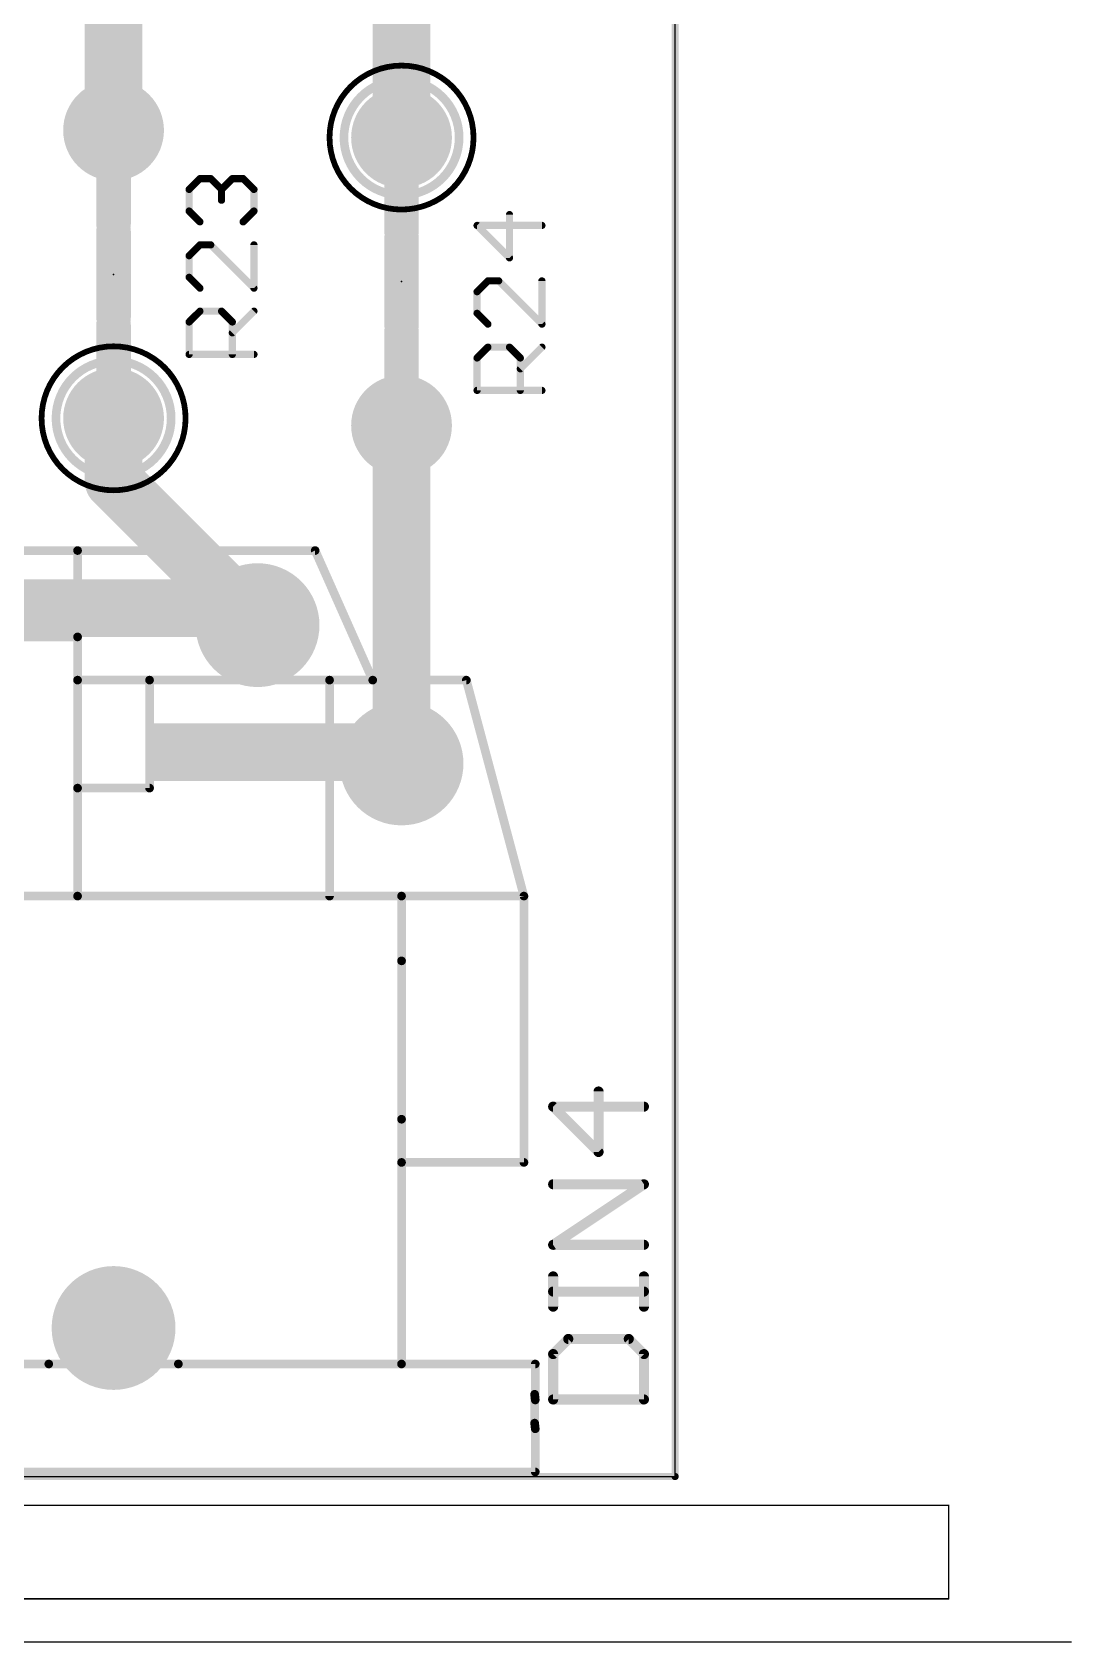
# Model space of a CAD drawing. Extents: x -4 to 220, y -9 to 53.
# Drawn here: x 202.02 to 220.36, y -2.93 to 25.48 of the extents above; entities that cross this region are included whole.
import ezdxf

# ---------------------------------------------------------------- set-up
doc = ezdxf.new("R2010")
doc.units = 0
for name, color, linetype in [('1', 14, 'CONTINUOUS'), ('16', 174, 'CONTINUOUS'), ('17', 94, 'CONTINUOUS'), ('20', 178, 'CONTINUOUS'), ('21', 251, 'CONTINUOUS'), ('23', 178, 'CONTINUOUS'), ('25', 251, 'CONTINUOUS'), ('51', 251, 'CONTINUOUS')]:
    doc.layers.add(name, color=color, linetype=linetype)

# ---------------------------------------------------------------- blocks, each defined once
blk = doc.blocks.new('RECT')
blk.add_solid([(-0.5, -0.5), (0.5, -0.5), (-0.5, 0.5), (0.5, 0.5)])
blk = doc.blocks.new('ROUNDP')
at = {"const_width": 0.5}
blk.add_lwpolyline([(0, -0.25, 1), (0, 0.25, 1), (0, -0.25)], format="xyb", dxfattribs=at)

msp = doc.modelspace()

# ---------------------------------------------------------------- linework, layer by layer
at = {"layer": '1', "const_width": 0.127}
for points in [[(213.36, 44.45), (213.36, 0)], [(213.36, 0), (189.484, 0)]]:
    msp.add_lwpolyline(points, dxfattribs=at)
at = {"layer": '1', "const_width": 0.0635}
for points in [[(213.3283, 0, 1), (213.3918, 0)], [(213.36, -0.0318, 1), (213.36, 0.0318)]]:
    msp.add_lwpolyline(points, format="xyb", dxfattribs=at)
at = {"layer": '16', "const_width": 1.016}
for points in [[(203.454, 23.749), (203.454, 28.702)], [(208.534, 23.622), (208.534, 28.702)], [(203.454, 18.669), (203.454, 18.796)], [(203.454, 17.56), (203.454, 18.669)], [(208.534, 12.58), (208.534, 18.542)], [(205.994, 15.02), (203.454, 17.56)]]:
    msp.add_lwpolyline(points, dxfattribs=at)
at = {"layer": '16', "const_width": 0.508}
for points in [[(203.2, 23.749, 1), (203.708, 23.749)], [(208.28, 23.622, 1), (208.788, 23.622)], [(203.708, 18.796, 1), (203.2, 18.796)], [(203.708, 18.669, 1), (203.2, 18.669)], [(208.788, 18.542, 1), (208.28, 18.542)], [(203.2, 18.669, 1), (203.708, 18.669)], [(203.6336, 17.7396, 1), (203.2744, 17.3804)], [(203.2, 17.56, 1), (203.708, 17.56)], [(205.8144, 14.8404, 1), (206.1736, 15.1996)], [(208.28, 12.58, 1), (208.788, 12.58)]]:
    msp.add_lwpolyline(points, format="xyb", dxfattribs=at)
at = {"layer": '20'}
for p, q in [((213.36, 0), (213.36, 44.45)), ((0, 0), (213.36, 0))]:
    msp.add_line(p, q, dxfattribs=at)
at = {"layer": '20', "const_width": 0.0254}
for points in [[(-4.064, -0.508), (218.186, -0.508)], [(218.186, -0.508), (218.186, -2.159)], [(218.186, -2.159), (-4.064, -2.159)], [(-3.937, -2.921), (220.345, -2.921)]]:
    msp.add_lwpolyline(points, dxfattribs=at)
at = {"layer": '20', "const_width": 0.0127}
for points in [[(218.1924, -0.508, 1), (218.1797, -0.508)], [(218.186, -0.5143, 1), (218.186, -0.5017)], [(218.1797, -2.159, 1), (218.1924, -2.159)], [(218.186, -2.1654, 1), (218.186, -2.1527)], [(220.345, -2.9274, 1), (220.345, -2.9147)]]:
    msp.add_lwpolyline(points, format="xyb", dxfattribs=at)
at = {"layer": '21'}
for points, const_width in [([(208.534, 22.352, 1), (208.534, 24.892, 1), (208.534, 22.352)], 0.1016), ([(203.6064, 21.971, 1), (203.3016, 21.971)], 0.3048), ([(208.6864, 21.844, 1), (208.3816, 21.844)], 0.3048), ([(203.3016, 20.447, 1), (203.6064, 20.447)], 0.3048), ([(208.3816, 20.32, 1), (208.6864, 20.32)], 0.3048), ([(203.454, 17.399, 1), (203.454, 19.939, 1), (203.454, 17.399)], 0.1016), ([(202.8571, 16.336, 1), (202.7809, 16.336)], 0.0762), ([(202.819, 16.2979, 1), (202.819, 16.3741)], 0.0762), ([(202.8571, 14.812, 1), (202.7809, 14.812)], 0.0762), ([(202.7809, 14.812, 1), (202.8571, 14.812)], 0.0762), ([(202.819, 14.7739, 1), (202.819, 14.8501)], 0.0762), ([(202.8571, 14.05, 1), (202.7809, 14.05)], 0.0762), ([(202.819, 14.0881, 1), (202.819, 14.0119)], 0.0762), ([(202.7809, 14.05, 1), (202.8571, 14.05)], 0.0762), ([(204.1271, 14.05, 1), (204.0509, 14.05)], 0.0762), ([(204.089, 14.0119, 1), (204.089, 14.0881)], 0.0762), ([(209.7138, 14.0598, 1), (209.6402, 14.0402)], 0.0762), ([(202.819, 12.1831, 1), (202.819, 12.1069)], 0.0762), ([(202.8571, 12.145, 1), (202.7809, 12.145)], 0.0762), ([(204.089, 12.1069, 1), (204.089, 12.1831)], 0.0762), ([(202.7809, 12.145, 1), (202.8571, 12.145)], 0.0762), ([(204.0509, 12.145, 1), (204.1271, 12.145)], 0.0762), ([(202.819, 10.2781, 1), (202.819, 10.2019)], 0.0762), ([(202.7809, 10.24, 1), (202.8571, 10.24)], 0.0762), ([(202.819, 10.2019, 1), (202.819, 10.2781)], 0.0762), ([(208.534, 10.2781, 1), (208.534, 10.2019)], 0.0762), ([(208.5721, 10.24, 1), (208.4959, 10.24)], 0.0762), ([(208.534, 10.2019, 1), (208.534, 10.2781)], 0.0762), ([(210.7311, 10.24, 1), (210.6549, 10.24)], 0.0762), ([(210.6562, 10.2302, 1), (210.7298, 10.2498)], 0.0762), ([(210.693, 10.2019, 1), (210.693, 10.2781)], 0.0762), ([(208.4959, 9.097, 1), (208.5721, 9.097)], 0.0762), ([(208.5721, 6.303, 1), (208.4959, 6.303)], 0.0762), ([(208.5721, 5.541, 1), (208.4959, 5.541)], 0.0762), ([(208.534, 5.5791, 1), (208.534, 5.5029)], 0.0762), ([(208.4959, 5.541, 1), (208.5721, 5.541)], 0.0762), ([(210.6549, 5.541, 1), (210.7311, 5.541)], 0.0762), ([(210.693, 5.5029, 1), (210.693, 5.5791)], 0.0762), ([(202.311, 1.9469, 1), (202.311, 2.0231)], 0.0762), ([(204.597, 2.0231, 1), (204.597, 1.9469)], 0.0762), ([(208.534, 2.0231, 1), (208.534, 1.9469)], 0.0762), ([(208.4959, 1.985, 1), (208.5721, 1.985)], 0.0762), ([(208.534, 1.9469, 1), (208.534, 2.0231)], 0.0762), ([(210.9311, 1.985, 1), (210.8549, 1.985)], 0.0762), ([(210.893, 1.9469, 1), (210.893, 2.0231)], 0.0762), ([(210.9201, 1.45, 1), (210.8439, 1.45)], 0.0762), ([(210.9199, 1.4542, 1), (210.8441, 1.4458)], 0.0762), ([(210.8549, 1.35, 1), (210.9311, 1.35)], 0.0762), ([(210.8551, 1.3458, 1), (210.9309, 1.3542)], 0.0762), ([(210.9199, 0.9462, 1), (210.8441, 0.9378)], 0.0762), ([(210.8439, 0.942, 1), (210.9201, 0.942)], 0.0762), ([(210.9311, 0.842, 1), (210.8549, 0.842)], 0.0762), ([(210.8551, 0.8378, 1), (210.9309, 0.8462)], 0.0762), ([(210.8549, 0.08, 1), (210.9311, 0.08)], 0.0762), ([(210.893, 0.0419, 1), (210.893, 0.1181)], 0.0762)]:
    msp.add_lwpolyline(points, format="xyb", dxfattribs=dict(at, const_width=const_width))
for points, const_width in [([(203.454, 20.447), (203.454, 21.971)], 0.6096), ([(208.534, 21.844), (208.534, 20.32)], 0.6096), ([(202.819, 16.336), (201.549, 16.336)], 0.1524), ([(202.819, 16.336), (202.819, 14.812)], 0.1524), ([(202.819, 14.812), (201.549, 14.812)], 0.1524), ([(202.819, 14.812), (202.819, 14.05)], 0.1524), ([(202.819, 14.05), (202.819, 12.145)], 0.1524), ([(204.089, 14.05), (202.819, 14.05)], 0.1524), ([(204.089, 14.05), (204.089, 12.145)], 0.1524), ([(209.677, 14.05), (210.693, 10.24)], 0.1524), ([(202.819, 12.145), (204.089, 12.145)], 0.1524), ([(202.819, 12.145), (202.819, 10.24)], 0.1524), ([(202.819, 10.24), (199.009, 10.24)], 0.1524), ([(208.534, 10.24), (202.819, 10.24)], 0.1524), ([(210.693, 10.24), (208.534, 10.24)], 0.1524), ([(208.534, 10.24), (208.534, 9.097)], 0.1524), ([(210.693, 5.541), (210.693, 10.24)], 0.1524), ([(208.534, 5.541), (208.534, 6.303)], 0.1524), ([(208.534, 1.985), (208.534, 5.541)], 0.1524), ([(210.693, 5.541), (208.534, 5.541)], 0.1524), ([(199.517, 1.985), (202.311, 1.985)], 0.1524), ([(204.597, 1.985), (208.534, 1.985)], 0.1524), ([(210.893, 1.985), (208.534, 1.985)], 0.1524), ([(210.893, 1.985), (210.893, 1.35)], 0.1524), ([(210.882, 0.942), (210.882, 1.45)], 0.1524), ([(210.882, 1.45), (210.893, 1.35)], 0.1524), ([(210.882, 0.942), (210.893, 0.842)], 0.1524), ([(210.893, 0.08), (210.893, 0.842)], 0.1524), ([(190.846, 0.08), (210.893, 0.08)], 0.1524)]:
    msp.add_lwpolyline(points, dxfattribs=dict(at, const_width=const_width))
at = {"layer": '23'}
for p in [(203.454, 21.209), (208.534, 21.082)]:
    msp.add_point(p, dxfattribs=at)
at = {"layer": '25'}
for points, const_width in [([(204.7865, 22.7071), (204.9772, 22.8977)], 0.127), ([(204.7865, 22.3258), (204.7865, 22.7071)], 0.127), ([(204.9772, 22.8977), (205.1679, 22.8977)], 0.127), ([(205.1679, 22.8977), (205.3585, 22.7071)], 0.127), ([(205.3585, 22.7071), (205.5492, 22.8977)], 0.127), ([(205.3585, 22.7071), (205.3585, 22.5164)], 0.127), ([(205.5492, 22.8977), (205.7398, 22.8977)], 0.127), ([(205.7398, 22.8977), (205.9305, 22.7071)], 0.127), ([(205.9305, 22.7071), (205.9305, 22.3258)], 0.127), ([(204.9772, 22.1351), (204.7865, 22.3258)], 0.127), ([(205.9305, 22.3258), (205.7398, 22.1351)], 0.127), ([(210.4385, 21.5001), (210.4385, 22.2627)], 0.127), ([(211.0105, 22.0721), (209.8665, 22.0721)], 0.127), ([(209.8665, 22.0721), (210.4385, 21.5001)], 0.127), ([(204.9772, 21.7284), (204.7865, 21.5377)], 0.127), ([(204.7865, 21.5377), (204.7865, 21.1564)], 0.127), ([(205.1679, 21.7284), (204.9772, 21.7284)], 0.127), ([(205.9305, 20.9657), (205.1679, 21.7284)], 0.127), ([(205.9305, 21.7284), (205.9305, 20.9657)], 0.127), ([(204.7865, 21.1564), (204.9772, 20.9657)], 0.127), ([(210.0572, 21.0934), (209.8665, 20.9027)], 0.127), ([(210.2478, 21.0934), (210.0572, 21.0934)], 0.127), ([(211.0105, 20.3307), (210.2478, 21.0934)], 0.127), ([(211.0105, 21.0934), (211.0105, 20.3307)], 0.127), ([(209.8665, 20.9027), (209.8665, 20.5214)], 0.127), ([(204.7865, 20.3683), (204.9772, 20.559)], 0.127), ([(204.9772, 20.559), (205.3585, 20.559)], 0.127), ([(205.3585, 20.559), (205.5492, 20.3683)], 0.127), ([(205.5492, 20.1776), (205.9305, 20.559)], 0.127), ([(209.8665, 20.5214), (210.0572, 20.3307)], 0.127), ([(204.7865, 19.7963), (204.7865, 20.3683)], 0.127), ([(205.5492, 20.3683), (205.5492, 19.7963)], 0.127), ([(209.8665, 19.7333), (210.0572, 19.924)], 0.127), ([(210.0572, 19.924), (210.4385, 19.924)], 0.127), ([(210.4385, 19.924), (210.6292, 19.7333)], 0.127), ([(210.6292, 19.5426), (211.0105, 19.924)], 0.127), ([(205.9305, 19.7963), (204.7865, 19.7963)], 0.127), ([(209.8665, 19.1613), (209.8665, 19.7333)], 0.127), ([(210.6292, 19.7333), (210.6292, 19.1613)], 0.127), ([(211.0105, 19.1613), (209.8665, 19.1613)], 0.127), ([(212.0093, 5.7247), (212.0093, 6.7924)], 0.1778), ([(212.8101, 6.5254), (211.2085, 6.5254)], 0.1778), ([(211.2085, 6.5254), (212.0093, 5.7247)], 0.1778), ([(211.2085, 4.0875), (212.8101, 5.1552)], 0.1778), ([(212.8101, 5.1552), (211.2085, 5.1552)], 0.1778), ([(212.8101, 4.0875), (211.2085, 4.0875)], 0.1778), ([(211.2085, 2.9961), (211.2085, 3.5299)], 0.1778), ([(212.8101, 2.9961), (212.8101, 3.5299)], 0.1778), ([(212.8101, 3.263), (211.2085, 3.263)], 0.1778), ([(211.4755, 2.4266), (211.2085, 2.1597)], 0.1778), ([(212.5432, 2.4266), (211.4755, 2.4266)], 0.1778), ([(212.8101, 2.1597), (212.5432, 2.4266)], 0.1778), ([(211.2085, 2.1597), (211.2085, 1.3589)], 0.1778), ([(212.8101, 1.3589), (212.8101, 2.1597)], 0.1778), ([(211.2085, 1.3589), (212.8101, 1.3589)], 0.1778)]:
    msp.add_lwpolyline(points, dxfattribs=dict(at, const_width=const_width))
for points, const_width in [([(204.8183, 22.7071, 1), (204.7548, 22.7071)], 0.0635), ([(204.7641, 22.7295, 1), (204.809, 22.6846)], 0.0635), ([(204.9772, 22.9295, 1), (204.9772, 22.866)], 0.0635), ([(204.9996, 22.8753, 1), (204.9547, 22.9202)], 0.0635), ([(205.1903, 22.9202, 1), (205.1454, 22.8753)], 0.0635), ([(205.1679, 22.866, 1), (205.1679, 22.9295)], 0.0635), ([(205.3903, 22.7071, 1), (205.3268, 22.7071)], 0.0635), ([(205.3361, 22.7295, 1), (205.381, 22.6846)], 0.0635), ([(205.3361, 22.6846, 1), (205.381, 22.7295)], 0.0635), ([(205.5492, 22.9295, 1), (205.5492, 22.866)], 0.0635), ([(205.5716, 22.8753, 1), (205.5267, 22.9202)], 0.0635), ([(205.7623, 22.9202, 1), (205.7174, 22.8753)], 0.0635), ([(205.7398, 22.866, 1), (205.7398, 22.9295)], 0.0635), ([(205.9623, 22.7071, 1), (205.8988, 22.7071)], 0.0635), ([(205.908, 22.6846, 1), (205.953, 22.7295)], 0.0635), ([(205.3268, 22.5164, 1), (205.3903, 22.5164)], 0.0635), ([(204.809, 22.3482, 1), (204.7641, 22.3033)], 0.0635), ([(204.7548, 22.3258, 1), (204.8183, 22.3258)], 0.0635), ([(204.9547, 22.1126, 1), (204.9996, 22.1575)], 0.0635), ([(205.7174, 22.1575, 1), (205.7623, 22.1126)], 0.0635), ([(205.8988, 22.3258, 1), (205.9623, 22.3258)], 0.0635), ([(205.953, 22.3033, 1), (205.908, 22.3482)], 0.0635), ([(210.4703, 22.2627, 1), (210.4068, 22.2627)], 0.0635), ([(209.8665, 22.1038, 1), (209.8665, 22.0403)], 0.0635), ([(209.889, 22.0945, 1), (209.8441, 22.0496)], 0.0635), ([(211.0105, 22.0403, 1), (211.0105, 22.1038)], 0.0635), ([(204.8183, 21.5377, 1), (204.7548, 21.5377)], 0.0635), ([(204.9772, 21.7601, 1), (204.9772, 21.6966)], 0.0635), ([(204.9996, 21.7059, 1), (204.9547, 21.7508)], 0.0635), ([(205.1903, 21.7508, 1), (205.1454, 21.7059)], 0.0635), ([(205.1679, 21.6966, 1), (205.1679, 21.7601)], 0.0635), ([(205.9623, 21.7284, 1), (205.8988, 21.7284)], 0.0635), ([(204.7641, 21.5601, 1), (204.809, 21.5152)], 0.0635), ([(210.4068, 21.5001, 1), (210.4703, 21.5001)], 0.0635), ([(210.4161, 21.4776, 1), (210.461, 21.5225)], 0.0635), ([(204.809, 21.1788, 1), (204.7641, 21.1339)], 0.0635), ([(204.7548, 21.1564, 1), (204.8183, 21.1564)], 0.0635), ([(210.0572, 21.1251, 1), (210.0572, 21.0616)], 0.0635), ([(210.0796, 21.0709, 1), (210.0347, 21.1158)], 0.0635), ([(210.2703, 21.1158, 1), (210.2254, 21.0709)], 0.0635), ([(210.2478, 21.0616, 1), (210.2478, 21.1251)], 0.0635), ([(211.0422, 21.0934, 1), (210.9788, 21.0934)], 0.0635), ([(204.9547, 20.9432, 1), (204.9996, 20.9882)], 0.0635), ([(205.8988, 20.9657, 1), (205.9623, 20.9657)], 0.0635), ([(205.908, 20.9432, 1), (205.953, 20.9882)], 0.0635), ([(209.8983, 20.9027, 1), (209.8348, 20.9027)], 0.0635), ([(209.8441, 20.9251, 1), (209.889, 20.8802)], 0.0635), ([(204.9772, 20.5907, 1), (204.9772, 20.5272)], 0.0635), ([(204.9996, 20.5365, 1), (204.9547, 20.5814)], 0.0635), ([(205.381, 20.5814, 1), (205.3361, 20.5365)], 0.0635), ([(205.3585, 20.5272, 1), (205.3585, 20.5907)], 0.0635), ([(205.953, 20.5365, 1), (205.908, 20.5814)], 0.0635), ([(209.889, 20.5438, 1), (209.8441, 20.4989)], 0.0635), ([(209.8348, 20.5214, 1), (209.8983, 20.5214)], 0.0635), ([(204.8183, 20.3683, 1), (204.7548, 20.3683)], 0.0635), ([(204.7641, 20.3907, 1), (204.809, 20.3458)], 0.0635), ([(205.5809, 20.3683, 1), (205.5174, 20.3683)], 0.0635), ([(205.5267, 20.2001, 1), (205.5716, 20.1552)], 0.0635), ([(205.5267, 20.3458, 1), (205.5716, 20.3907)], 0.0635), ([(210.0347, 20.3082, 1), (210.0796, 20.3532)], 0.0635), ([(210.9788, 20.3307, 1), (211.0422, 20.3307)], 0.0635), ([(210.988, 20.3082, 1), (211.033, 20.3532)], 0.0635), ([(210.0572, 19.9557, 1), (210.0572, 19.8922)], 0.0635), ([(210.0796, 19.9015, 1), (210.0347, 19.9464)], 0.0635), ([(210.461, 19.9464, 1), (210.4161, 19.9015)], 0.0635), ([(210.4385, 19.8922, 1), (210.4385, 19.9557)], 0.0635), ([(211.033, 19.9015, 1), (210.988, 19.9464)], 0.0635), ([(204.7865, 19.8281, 1), (204.7865, 19.7646)], 0.0635), ([(204.7548, 19.7963, 1), (204.8183, 19.7963)], 0.0635), ([(205.5174, 19.7963, 1), (205.5809, 19.7963)], 0.0635), ([(205.9305, 19.7646, 1), (205.9305, 19.8281)], 0.0635), ([(209.8983, 19.7333, 1), (209.8348, 19.7333)], 0.0635), ([(209.8441, 19.7557, 1), (209.889, 19.7108)], 0.0635), ([(210.6609, 19.7333, 1), (210.5974, 19.7333)], 0.0635), ([(210.6067, 19.7108, 1), (210.6516, 19.7557)], 0.0635), ([(210.6067, 19.5651, 1), (210.6516, 19.5202)], 0.0635), ([(209.8665, 19.1931, 1), (209.8665, 19.1296)], 0.0635), ([(209.8348, 19.1613, 1), (209.8983, 19.1613)], 0.0635), ([(210.5974, 19.1613, 1), (210.6609, 19.1613)], 0.0635), ([(211.0105, 19.1296, 1), (211.0105, 19.1931)], 0.0635), ([(212.0538, 6.7924, 1), (211.9649, 6.7924)], 0.0889), ([(211.24, 6.5569, 1), (211.1771, 6.494)], 0.0889), ([(211.2085, 6.5699, 1), (211.2085, 6.481)], 0.0889), ([(212.8101, 6.481, 1), (212.8101, 6.5699)], 0.0889), ([(211.9649, 5.7247, 1), (212.0538, 5.7247)], 0.0889), ([(211.9779, 5.6932, 1), (212.0407, 5.7561)], 0.0889), ([(211.2085, 5.1997, 1), (211.2085, 5.1108)], 0.0889), ([(212.8348, 5.1182, 1), (212.7854, 5.1922)], 0.0889), ([(212.8101, 5.1108, 1), (212.8101, 5.1997)], 0.0889), ([(211.2085, 4.1319, 1), (211.2085, 4.043)], 0.0889), ([(211.1839, 4.1245, 1), (211.2332, 4.0505)], 0.0889), ([(212.8101, 4.043, 1), (212.8101, 4.1319)], 0.0889), ([(211.253, 3.5299, 1), (211.1641, 3.5299)], 0.0889), ([(212.8546, 3.5299, 1), (212.7656, 3.5299)], 0.0889), ([(211.2085, 3.3074, 1), (211.2085, 3.2185)], 0.0889), ([(212.8101, 3.2185, 1), (212.8101, 3.3074)], 0.0889), ([(211.1641, 2.9961, 1), (211.253, 2.9961)], 0.0889), ([(212.7656, 2.9961, 1), (212.8546, 2.9961)], 0.0889), ([(211.4755, 2.4711, 1), (211.4755, 2.3822)], 0.0889), ([(211.5069, 2.3952, 1), (211.444, 2.458)], 0.0889), ([(212.5746, 2.458, 1), (212.5117, 2.3952)], 0.0889), ([(212.5432, 2.3822, 1), (212.5432, 2.4711)], 0.0889), ([(211.253, 2.1597, 1), (211.1641, 2.1597)], 0.0889), ([(211.1771, 2.1911, 1), (211.24, 2.1283)], 0.0889), ([(212.8546, 2.1597, 1), (212.7656, 2.1597)], 0.0889), ([(212.7787, 2.1283, 1), (212.8415, 2.1911)], 0.0889), ([(211.2085, 1.4034, 1), (211.2085, 1.3144)], 0.0889), ([(212.8101, 1.3144, 1), (212.8101, 1.4034)], 0.0889), ([(211.1641, 1.3589, 1), (211.253, 1.3589)], 0.0889), ([(212.7656, 1.3589, 1), (212.8546, 1.3589)], 0.0889)]:
    msp.add_lwpolyline(points, format="xyb", dxfattribs=dict(at, const_width=const_width))
at = {"layer": '51'}
for points, const_width in [([(208.534, 22.606, 1), (208.534, 24.638, 1), (208.534, 22.606)], 0.1524), ([(203.6064, 23.749, 1), (203.3016, 23.749)], 0.3048), ([(208.6864, 23.622, 1), (208.3816, 23.622)], 0.3048), ([(203.3016, 22.098, 1), (203.6064, 22.098)], 0.3048), ([(208.3816, 21.971, 1), (208.6864, 21.971)], 0.3048), ([(203.6064, 20.32, 1), (203.3016, 20.32)], 0.3048), ([(208.6864, 20.193, 1), (208.3816, 20.193)], 0.3048), ([(203.454, 17.653, 1), (203.454, 19.685, 1), (203.454, 17.653)], 0.1524), ([(203.3016, 18.669, 1), (203.6064, 18.669)], 0.3048), ([(208.3816, 18.542, 1), (208.6864, 18.542)], 0.3048), ([(202.819, 16.3741, 1), (202.819, 16.2979)], 0.0762), ([(207.0448, 16.3515, 1), (206.9752, 16.3205)], 0.0762), ([(207.01, 16.2979, 1), (207.01, 16.3741)], 0.0762), ([(204.089, 14.0881, 1), (204.089, 14.0119)], 0.0762), ([(207.264, 14.0881, 1), (207.264, 14.0119)], 0.0762), ([(207.3021, 14.05, 1), (207.2259, 14.05)], 0.0762), ([(207.264, 14.0119, 1), (207.264, 14.0881)], 0.0762), ([(208.026, 14.0881, 1), (208.026, 14.0119)], 0.0762), ([(207.9912, 14.0345, 1), (208.0608, 14.0655)], 0.0762), ([(208.026, 14.0119, 1), (208.026, 14.0881)], 0.0762), ([(209.677, 14.0119, 1), (209.677, 14.0881)], 0.0762), ([(207.2259, 10.24, 1), (207.3021, 10.24)], 0.0762), ([(208.5721, 9.097, 1), (208.4959, 9.097)], 0.0762), ([(208.4959, 6.303, 1), (208.5721, 6.303)], 0.0762), ([(202.311, 2.0231, 1), (202.311, 1.9469)], 0.0762), ([(204.597, 1.9469, 1), (204.597, 2.0231)], 0.0762)]:
    msp.add_lwpolyline(points, format="xyb", dxfattribs=dict(at, const_width=const_width))
for points, const_width in [([(203.454, 22.098), (203.454, 23.749)], 0.6096), ([(208.534, 23.622), (208.534, 21.971)], 0.6096), ([(203.454, 18.669), (203.454, 20.32)], 0.6096), ([(208.534, 20.193), (208.534, 18.542)], 0.6096), ([(207.01, 16.336), (202.819, 16.336)], 0.1524), ([(207.01, 16.336), (208.026, 14.05)], 0.1524), ([(207.264, 14.05), (204.089, 14.05)], 0.1524), ([(208.026, 14.05), (207.264, 14.05)], 0.1524), ([(207.264, 14.05), (207.264, 10.24)], 0.1524), ([(209.677, 14.05), (208.026, 14.05)], 0.1524), ([(208.534, 9.097), (208.534, 6.303)], 0.1524), ([(204.597, 1.985), (202.311, 1.985)], 0.1524)]:
    msp.add_lwpolyline(points, dxfattribs=dict(at, const_width=const_width))

# ---------------------------------------------------------------- block references
at = {"layer": '17'}
for p, xscale, yscale, rotation in [((203.454, 23.749), 1.778, 1.778, 90), ((203.454, 23.749), 1.778, 1.778, 90), ((203.454, 23.749), 1.508, 1.508, 90), ((203.454, 23.749), 1.508, 1.508, 90), ((203.454, 23.749), 1.508, 1.508, 90), ((203.454, 23.749), 1.508, 1.508, 90), ((203.454, 23.749), 1.508, 1.508, 90), ((203.454, 23.749), 1.508, 1.508, 90), ((203.454, 23.749), 1.508, 1.508, 90), ((203.454, 23.749), 1.508, 1.508, 90), ((203.454, 23.749), 1.508, 1.508, 90), ((203.454, 23.749), 1.508, 1.508, 90), ((203.454, 23.749), 1.508, 1.508, 90), ((203.454, 23.749), 1.508, 1.508, 90), ((203.454, 23.749), 1.508, 1.508, 90), ((203.454, 23.749), 1.508, 1.508, 90), ((208.534, 23.622), 1.778, 1.778, 270), ((208.534, 23.622), 1.778, 1.778, 270), ((208.534, 23.622), 1.508, 1.508, 270), ((208.534, 23.622), 1.508, 1.508, 270), ((208.534, 23.622), 1.508, 1.508, 270), ((208.534, 23.622), 1.508, 1.508, 270), ((208.534, 23.622), 1.508, 1.508, 270), ((208.534, 23.622), 1.508, 1.508, 270), ((208.534, 23.622), 1.508, 1.508, 270), ((208.534, 23.622), 1.508, 1.508, 270), ((208.534, 23.622), 1.508, 1.508, 270), ((208.534, 23.622), 1.508, 1.508, 270), ((208.534, 23.622), 1.508, 1.508, 270), ((208.534, 23.622), 1.508, 1.508, 270), ((208.534, 23.622), 1.508, 1.508, 270), ((208.534, 23.622), 1.508, 1.508, 270), ((203.454, 18.669), 1.778, 1.778, 90), ((203.454, 18.669), 1.778, 1.778, 90), ((203.454, 18.669), 1.508, 1.508, 90), ((203.454, 18.669), 1.508, 1.508, 90), ((203.454, 18.669), 1.508, 1.508, 90), ((203.454, 18.669), 1.508, 1.508, 90), ((203.454, 18.669), 1.508, 1.508, 90), ((203.454, 18.669), 1.508, 1.508, 90), ((203.454, 18.669), 1.508, 1.508, 90), ((203.454, 18.669), 1.508, 1.508, 90), ((203.454, 18.669), 1.508, 1.508, 90), ((203.454, 18.669), 1.508, 1.508, 90), ((203.454, 18.669), 1.508, 1.508, 90), ((203.454, 18.669), 1.508, 1.508, 90), ((203.454, 18.669), 1.508, 1.508, 90), ((203.454, 18.669), 1.508, 1.508, 90), ((208.534, 18.542), 1.778, 1.778, 270), ((208.534, 18.542), 1.778, 1.778, 270), ((208.534, 18.542), 1.508, 1.508, 270), ((208.534, 18.542), 1.508, 1.508, 270), ((208.534, 18.542), 1.508, 1.508, 270), ((208.534, 18.542), 1.508, 1.508, 270), ((208.534, 18.542), 1.508, 1.508, 270), ((208.534, 18.542), 1.508, 1.508, 270), ((208.534, 18.542), 1.508, 1.508, 270), ((208.534, 18.542), 1.508, 1.508, 270), ((208.534, 18.542), 1.508, 1.508, 270), ((208.534, 18.542), 1.508, 1.508, 270), ((208.534, 18.542), 1.508, 1.508, 270), ((208.534, 18.542), 1.508, 1.508, 270), ((208.534, 18.542), 1.508, 1.508, 270), ((208.534, 18.542), 1.508, 1.508, 270)]:
    msp.add_blockref('ROUNDP', p, dxfattribs=dict(at, xscale=xscale, yscale=yscale, rotation=rotation))
for p, xscale, yscale in [((205.994, 15.02), 2.1844, 2.1844), ((205.994, 15.02), 2.1844, 2.1844), ((205.994, 15.02), 1.9812, 1.9812), ((205.994, 15.02), 1.9812, 1.9812), ((205.994, 15.02), 1.9812, 1.9812), ((205.994, 15.02), 1.9812, 1.9812), ((205.994, 15.02), 1.9812, 1.9812), ((205.994, 15.02), 1.9812, 1.9812), ((205.994, 15.02), 1.9812, 1.9812), ((205.994, 15.02), 1.9812, 1.9812), ((205.994, 15.02), 1.9812, 1.9812), ((205.994, 15.02), 1.9812, 1.9812), ((205.994, 15.02), 1.9812, 1.9812), ((205.994, 15.02), 1.9812, 1.9812), ((205.994, 15.02), 1.9812, 1.9812), ((205.994, 15.02), 1.9812, 1.9812), ((208.534, 12.58), 2.1844, 2.1844), ((208.534, 12.58), 2.1844, 2.1844), ((208.534, 12.58), 1.9812, 1.9812), ((208.534, 12.58), 1.9812, 1.9812), ((208.534, 12.58), 1.9812, 1.9812), ((208.534, 12.58), 1.9812, 1.9812), ((208.534, 12.58), 1.9812, 1.9812), ((208.534, 12.58), 1.9812, 1.9812), ((208.534, 12.58), 1.9812, 1.9812), ((208.534, 12.58), 1.9812, 1.9812), ((208.534, 12.58), 1.9812, 1.9812), ((208.534, 12.58), 1.9812, 1.9812), ((208.534, 12.58), 1.9812, 1.9812), ((208.534, 12.58), 1.9812, 1.9812), ((208.534, 12.58), 1.9812, 1.9812), ((208.534, 12.58), 1.9812, 1.9812), ((203.454, 2.62), 2.1844, 2.1844), ((203.454, 2.62), 2.1844, 2.1844), ((203.454, 2.62), 1.9812, 1.9812), ((203.454, 2.62), 1.9812, 1.9812), ((203.454, 2.62), 1.9812, 1.9812), ((203.454, 2.62), 1.9812, 1.9812), ((203.454, 2.62), 1.9812, 1.9812), ((203.454, 2.62), 1.9812, 1.9812), ((203.454, 2.62), 1.9812, 1.9812), ((203.454, 2.62), 1.9812, 1.9812), ((203.454, 2.62), 1.9812, 1.9812), ((203.454, 2.62), 1.9812, 1.9812), ((203.454, 2.62), 1.9812, 1.9812), ((203.454, 2.62), 1.9812, 1.9812), ((203.454, 2.62), 1.9812, 1.9812), ((203.454, 2.62), 1.9812, 1.9812)]:
    msp.add_blockref('ROUNDP', p, dxfattribs=dict(at, xscale=xscale, yscale=yscale))
at = {"layer": '51', "xscale": 4.826, "yscale": 1.016}
for p in [(203.962, 15.32), (206.502, 12.78)]:
    msp.add_blockref('RECT', p, dxfattribs=at)

doc.saveas('drawing.dxf')
